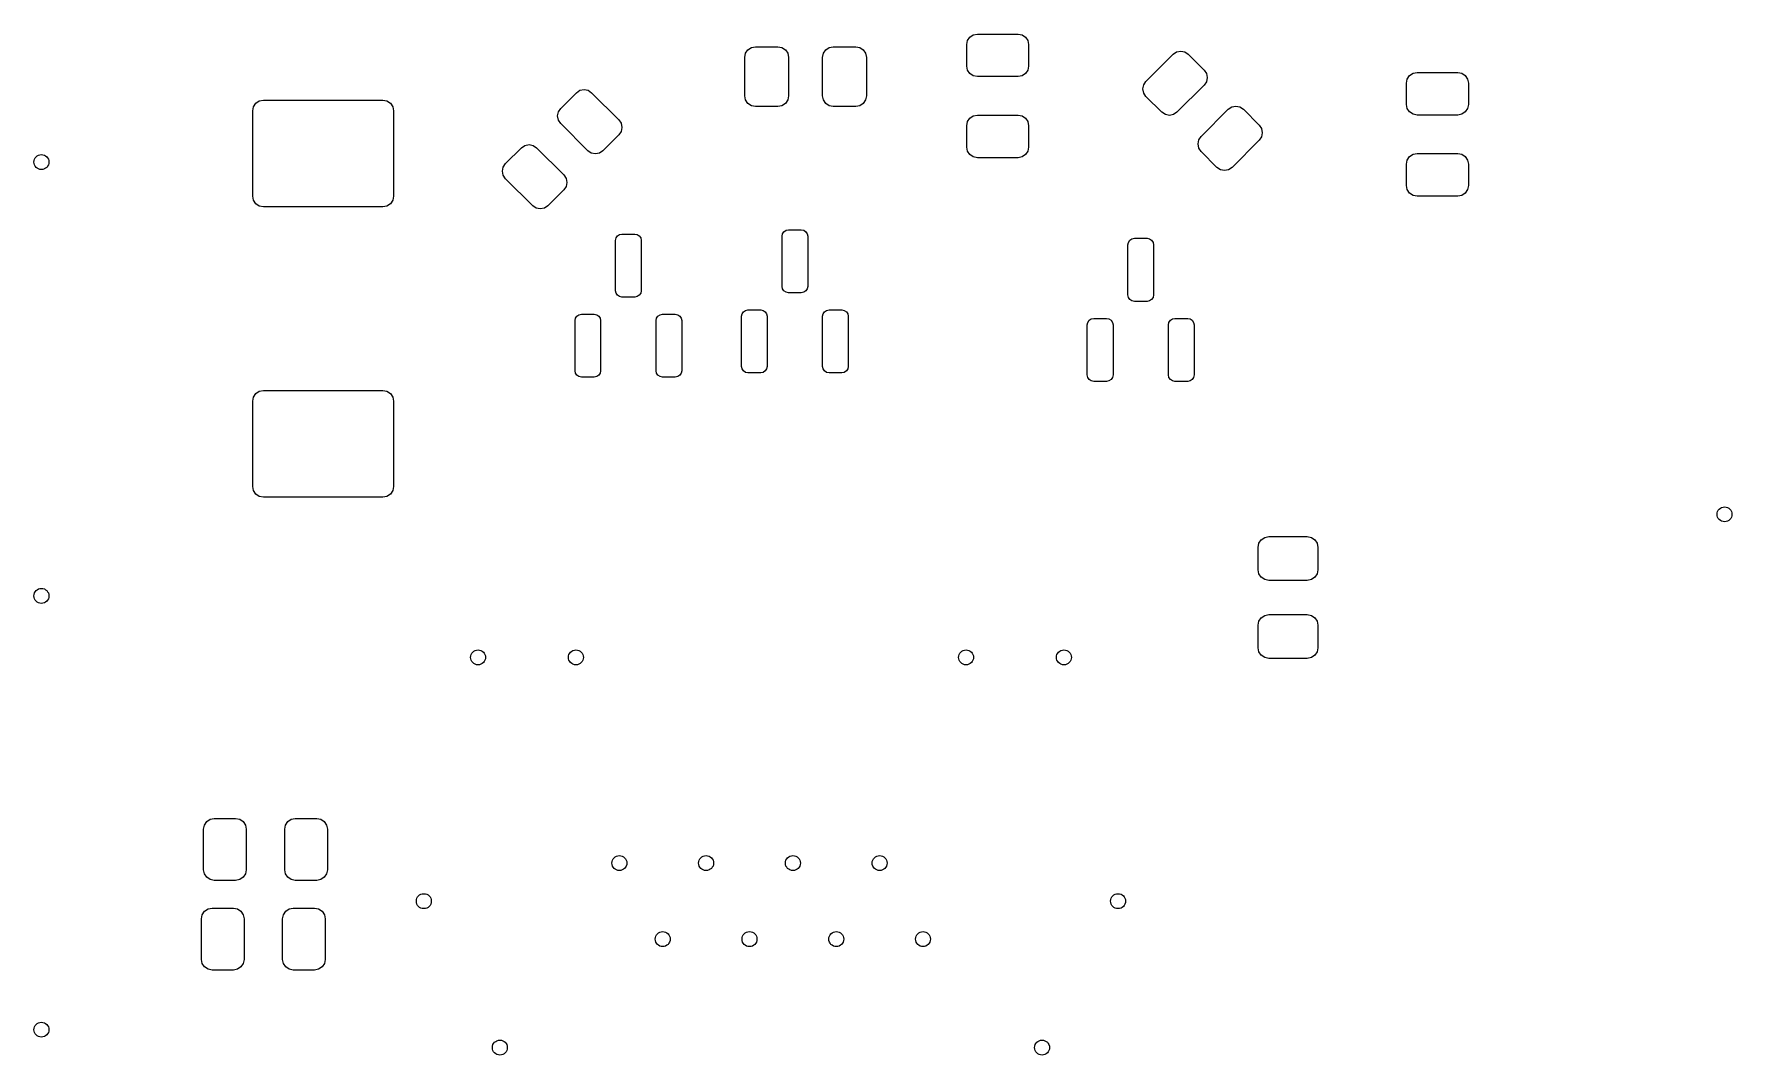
# Model space of a CAD drawing. Header units: inches. Extents: x -1.62 to 1.64, y 0.03 to 4.61.
# Drawn here: x 0.076 to 1.642, y 0.212 to 1.154 of the extents above; entities that cross this region are included whole.
import ezdxf

# ---------------------------------------------------------------- set-up
doc = ezdxf.new("R2010")
doc.units = ezdxf.units.IN
doc.header["$MEASUREMENT"] = 0
doc.layers.add('BLACK', color=250, linetype='CONTINUOUS')

msp = doc.modelspace()

# ---------------------------------------------------------------- linework, layer by layer
at = {"layer": 'BLACK', "linetype": 'CONTINUOUS'}
for p, q in [((0.936, 1.1437), (0.9368, 1.1475)), ((0.936, 1.124), (0.936, 1.1437)), ((0.9368, 1.1475), (0.9389, 1.1507)), ((0.9389, 1.1507), (0.9421, 1.1528)), ((0.9421, 1.1528), (0.9459, 1.1535)), ((0.9459, 1.1535), (0.9833, 1.1535)), ((0.9833, 1.1535), (0.987, 1.1528)), ((0.987, 1.1528), (0.9902, 1.1507)), ((0.9902, 1.1507), (0.9924, 1.1475)), ((0.9924, 1.1475), (0.9931, 1.1437)), ((0.9931, 1.1437), (0.9931, 1.124)), ((0.7313, 1.1319), (0.732, 1.1357)), ((0.7313, 1.0965), (0.7313, 1.1319)), ((0.732, 1.1357), (0.7342, 1.1388)), ((0.7342, 1.1388), (0.7374, 1.141)), ((0.7374, 1.141), (0.7411, 1.1417)), ((0.7411, 1.1417), (0.7618, 1.1417)), ((0.7618, 1.1417), (0.7656, 1.141)), ((0.7656, 1.141), (0.7688, 1.1388)), ((0.7688, 1.1388), (0.7709, 1.1357)), ((0.7709, 1.1357), (0.7717, 1.1319)), ((0.7717, 1.1319), (0.7717, 1.0965)), ((0.8031, 1.1319), (0.8039, 1.1357)), ((0.8031, 1.0965), (0.8031, 1.1319)), ((0.8039, 1.1357), (0.806, 1.1388)), ((0.806, 1.1388), (0.8092, 1.141)), ((0.8092, 1.141), (0.813, 1.1417)), ((0.813, 1.1417), (0.8337, 1.1417)), ((0.8337, 1.1417), (0.8374, 1.141)), ((0.8374, 1.141), (0.8406, 1.1388)), ((0.8406, 1.1388), (0.8428, 1.1357)), ((0.8428, 1.1357), (0.8435, 1.1319)), ((0.8435, 1.1319), (0.8435, 1.0965)), ((1.1013, 1.1098), (1.1264, 1.1349)), ((1.1264, 1.1349), (1.1296, 1.137)), ((1.1296, 1.137), (1.1334, 1.1378)), ((1.1334, 1.1378), (1.1371, 1.137)), ((1.1371, 1.137), (1.1403, 1.1349)), ((1.1403, 1.1349), (1.1549, 1.1203)), ((0.9368, 1.1202), (0.936, 1.124)), ((0.9389, 1.1171), (0.9368, 1.1202)), ((0.9421, 1.1149), (0.9389, 1.1171)), ((0.9459, 1.1142), (0.9421, 1.1149)), ((0.9833, 1.1142), (0.9459, 1.1142)), ((0.987, 1.1149), (0.9833, 1.1142)), ((0.9902, 1.1171), (0.987, 1.1149)), ((0.9924, 1.1202), (0.9902, 1.1171)), ((0.9931, 1.124), (0.9924, 1.1202)), ((1.1549, 1.1203), (1.1571, 1.1171)), ((1.1571, 1.1171), (1.1578, 1.1133)), ((1.1578, 1.1133), (1.1571, 1.1095)), ((1.3415, 1.1083), (1.3423, 1.112)), ((1.3423, 1.112), (1.3444, 1.1152)), ((1.3444, 1.1152), (1.3476, 1.1174)), ((1.3476, 1.1174), (1.3514, 1.1181)), ((1.3514, 1.1181), (1.3888, 1.1181)), ((1.3888, 1.1181), (1.3925, 1.1174)), ((1.3925, 1.1174), (1.3957, 1.1152)), ((1.3957, 1.1152), (1.3979, 1.112)), ((1.3979, 1.112), (1.3986, 1.1083)), ((0.5616, 1.0848), (0.5762, 1.0994)), ((0.5762, 1.0994), (0.5794, 1.1016)), ((0.5794, 1.1016), (0.5832, 1.1023)), ((0.5832, 1.1023), (0.5869, 1.1016)), ((0.5869, 1.1016), (0.5901, 1.0994)), ((0.5901, 1.0994), (0.6152, 1.0744)), ((0.732, 1.0927), (0.7313, 1.0965)), ((0.7717, 1.0965), (0.7709, 1.0927)), ((0.8039, 1.0927), (0.8031, 1.0965)), ((0.8435, 1.0965), (0.8428, 1.0927)), ((1.0985, 1.1029), (1.0992, 1.1066)), ((1.0992, 1.0991), (1.0985, 1.1029)), ((1.0992, 1.1066), (1.1013, 1.1098)), ((1.1013, 1.0959), (1.0992, 1.0991)), ((1.1549, 1.1063), (1.1299, 1.0813)), ((1.1571, 1.1095), (1.1549, 1.1063)), ((1.3415, 1.0886), (1.3415, 1.1083)), ((1.3986, 1.1083), (1.3986, 1.0886)), ((0.2776, 1.0827), (0.2783, 1.0864)), ((0.2776, 1.0039), (0.2776, 1.0827)), ((0.2783, 1.0864), (0.2804, 1.0896)), ((0.2804, 1.0896), (0.2836, 1.0918)), ((0.2836, 1.0918), (0.2874, 1.0925)), ((0.2874, 1.0925), (0.3976, 1.0925)), ((0.3976, 1.0925), (0.4014, 1.0918)), ((0.4014, 1.0918), (0.4046, 1.0896)), ((0.4046, 1.0896), (0.4067, 1.0864)), ((0.4067, 1.0864), (0.4075, 1.0827)), ((0.4075, 1.0827), (0.4075, 1.0039)), ((0.5587, 1.0779), (0.5595, 1.0816)), ((0.5595, 1.0816), (0.5616, 1.0848)), ((0.7342, 1.0895), (0.732, 1.0927)), ((0.7374, 1.0874), (0.7342, 1.0895)), ((0.7411, 1.0866), (0.7374, 1.0874)), ((0.7618, 1.0866), (0.7411, 1.0866)), ((0.7656, 1.0874), (0.7618, 1.0866)), ((0.7688, 1.0895), (0.7656, 1.0874)), ((0.7709, 1.0927), (0.7688, 1.0895)), ((0.806, 1.0895), (0.8039, 1.0927)), ((0.8092, 1.0874), (0.806, 1.0895)), ((0.813, 1.0866), (0.8092, 1.0874)), ((0.8337, 1.0866), (0.813, 1.0866)), ((0.8374, 1.0874), (0.8337, 1.0866)), ((0.8406, 1.0895), (0.8374, 1.0874)), ((0.8428, 1.0927), (0.8406, 1.0895)), ((1.116, 1.0813), (1.1013, 1.0959)), ((1.1192, 1.0792), (1.116, 1.0813)), ((1.1299, 1.0813), (1.1267, 1.0792)), ((1.1522, 1.059), (1.1772, 1.0841)), ((1.1772, 1.0841), (1.1804, 1.0862)), ((1.1804, 1.0862), (1.1842, 1.087)), ((1.1842, 1.087), (1.1879, 1.0862)), ((1.1879, 1.0862), (1.1911, 1.0841)), ((1.1911, 1.0841), (1.2057, 1.0695)), ((1.3423, 1.0848), (1.3415, 1.0886)), ((1.3444, 1.0816), (1.3423, 1.0848)), ((1.3476, 1.0795), (1.3444, 1.0816)), ((1.3957, 1.0816), (1.3925, 1.0795)), ((1.3979, 1.0848), (1.3957, 1.0816)), ((1.3986, 1.0886), (1.3979, 1.0848)), ((0.5595, 1.0741), (0.5587, 1.0779)), ((0.5616, 1.0709), (0.5595, 1.0741)), ((0.5867, 1.0459), (0.5616, 1.0709)), ((0.6152, 1.0744), (0.6173, 1.0712)), ((0.6173, 1.0712), (0.6181, 1.0674)), ((0.6181, 1.0674), (0.6173, 1.0637)), ((0.936, 1.0689), (0.9368, 1.0727)), ((0.936, 1.0492), (0.936, 1.0689)), ((0.9368, 1.0727), (0.9389, 1.0759)), ((0.9389, 1.0759), (0.9421, 1.078)), ((0.9421, 1.078), (0.9459, 1.0787)), ((0.9459, 1.0787), (0.9833, 1.0787)), ((0.9833, 1.0787), (0.987, 1.078)), ((0.987, 1.078), (0.9902, 1.0759)), ((0.9902, 1.0759), (0.9924, 1.0727)), ((0.9924, 1.0727), (0.9931, 1.0689)), ((0.9931, 1.0689), (0.9931, 1.0492)), ((1.1229, 1.0784), (1.1192, 1.0792)), ((1.1267, 1.0792), (1.1229, 1.0784)), ((1.2057, 1.0695), (1.2079, 1.0663)), ((1.2079, 1.0663), (1.2086, 1.0625)), ((1.3514, 1.0787), (1.3476, 1.0795)), ((1.3888, 1.0787), (1.3514, 1.0787)), ((1.3925, 1.0795), (1.3888, 1.0787)), ((0.5254, 1.0486), (0.5286, 1.0508)), ((0.5286, 1.0508), (0.5324, 1.0515)), ((0.5324, 1.0515), (0.5361, 1.0508)), ((0.5361, 1.0508), (0.5393, 1.0486)), ((0.6152, 1.0605), (0.6006, 1.0459)), ((0.6173, 1.0637), (0.6152, 1.0605)), ((0.9368, 1.0454), (0.936, 1.0492)), ((0.9931, 1.0492), (0.9924, 1.0454)), ((1.1493, 1.0521), (1.15, 1.0558)), ((1.15, 1.0483), (1.1493, 1.0521)), ((1.15, 1.0558), (1.1522, 1.059)), ((1.2057, 1.0555), (1.1807, 1.0305)), ((1.2079, 1.0587), (1.2057, 1.0555)), ((1.2086, 1.0625), (1.2079, 1.0587)), ((0.5087, 1.0308), (0.5108, 1.034)), ((0.5108, 1.034), (0.5254, 1.0486)), ((0.5393, 1.0486), (0.5644, 1.0236)), ((0.5898, 1.0437), (0.5867, 1.0459)), ((0.5936, 1.043), (0.5898, 1.0437)), ((0.5974, 1.0437), (0.5936, 1.043)), ((0.6006, 1.0459), (0.5974, 1.0437)), ((0.9389, 1.0423), (0.9368, 1.0454)), ((0.9421, 1.0401), (0.9389, 1.0423)), ((0.9459, 1.0394), (0.9421, 1.0401)), ((0.9833, 1.0394), (0.9459, 1.0394)), ((0.987, 1.0401), (0.9833, 1.0394)), ((0.9902, 1.0423), (0.987, 1.0401)), ((0.9924, 1.0454), (0.9902, 1.0423)), ((1.1522, 1.0451), (1.15, 1.0483)), ((1.1668, 1.0305), (1.1522, 1.0451)), ((1.3415, 1.0335), (1.3423, 1.0372)), ((1.3415, 1.0138), (1.3415, 1.0335)), ((1.3423, 1.0372), (1.3444, 1.0404)), ((1.3444, 1.0404), (1.3476, 1.0426)), ((1.3476, 1.0426), (1.3514, 1.0433)), ((1.3514, 1.0433), (1.3888, 1.0433)), ((1.3888, 1.0433), (1.3925, 1.0426)), ((1.3925, 1.0426), (1.3957, 1.0404)), ((1.3957, 1.0404), (1.3979, 1.0372)), ((1.3979, 1.0372), (1.3986, 1.0335)), ((1.3986, 1.0335), (1.3986, 1.0138)), ((0.5079, 1.0271), (0.5087, 1.0308)), ((0.5087, 1.0233), (0.5079, 1.0271)), ((0.5108, 1.0201), (0.5087, 1.0233)), ((0.5358, 0.995), (0.5108, 1.0201)), ((0.5644, 1.0236), (0.5665, 1.0204)), ((0.5665, 1.0204), (0.5673, 1.0166)), ((1.17, 1.0283), (1.1668, 1.0305)), ((1.1737, 1.0276), (1.17, 1.0283)), ((1.1775, 1.0283), (1.1737, 1.0276)), ((1.1807, 1.0305), (1.1775, 1.0283)), ((0.2783, 1.0002), (0.2776, 1.0039)), ((0.4075, 1.0039), (0.4067, 1.0002)), ((0.5644, 1.0097), (0.5498, 0.995)), ((0.5665, 1.0129), (0.5644, 1.0097)), ((0.5673, 1.0166), (0.5665, 1.0129)), ((1.3423, 1.01), (1.3415, 1.0138)), ((1.3444, 1.0068), (1.3423, 1.01)), ((1.3476, 1.0047), (1.3444, 1.0068)), ((1.3514, 1.0039), (1.3476, 1.0047)), ((1.3888, 1.0039), (1.3514, 1.0039)), ((1.3925, 1.0047), (1.3888, 1.0039)), ((1.3957, 1.0068), (1.3925, 1.0047)), ((1.3979, 1.01), (1.3957, 1.0068)), ((1.3986, 1.0138), (1.3979, 1.01)), ((0.2804, 0.997), (0.2783, 1.0002)), ((0.2836, 0.9948), (0.2804, 0.997)), ((0.2874, 0.9941), (0.2836, 0.9948)), ((0.3976, 0.9941), (0.2874, 0.9941)), ((0.4014, 0.9948), (0.3976, 0.9941)), ((0.4046, 0.997), (0.4014, 0.9948)), ((0.4067, 1.0002), (0.4046, 0.997)), ((0.539, 0.9929), (0.5358, 0.995)), ((0.5428, 0.9922), (0.539, 0.9929)), ((0.5466, 0.9929), (0.5428, 0.9922)), ((0.5498, 0.995), (0.5466, 0.9929)), ((0.7662, 0.9693), (0.7675, 0.9712)), ((0.7675, 0.9712), (0.7694, 0.9725)), ((0.7694, 0.9725), (0.7717, 0.9729)), ((0.7717, 0.9729), (0.7835, 0.9729)), ((0.7835, 0.9729), (0.7857, 0.9725)), ((0.7857, 0.9725), (0.7876, 0.9712)), ((0.7876, 0.9712), (0.7889, 0.9693)), ((0.6122, 0.9631), (0.6127, 0.9654)), ((0.6122, 0.9168), (0.6122, 0.9631)), ((0.6127, 0.9654), (0.6139, 0.9673)), ((0.6139, 0.9673), (0.6159, 0.9685)), ((0.6159, 0.9685), (0.6181, 0.969)), ((0.6181, 0.969), (0.6299, 0.969)), ((0.6299, 0.969), (0.6322, 0.9685)), ((0.6322, 0.9685), (0.6341, 0.9673)), ((0.6341, 0.9673), (0.6354, 0.9654)), ((0.6354, 0.9654), (0.6358, 0.9631)), ((0.6358, 0.9631), (0.6358, 0.9168)), ((0.7657, 0.967), (0.7662, 0.9693)), ((0.7657, 0.9208), (0.7657, 0.967)), ((0.7889, 0.9693), (0.7894, 0.967)), ((0.7894, 0.967), (0.7894, 0.9208)), ((1.0846, 0.9592), (1.0851, 0.9614)), ((1.0846, 0.9129), (1.0846, 0.9592)), ((1.0851, 0.9614), (1.0864, 0.9633)), ((1.0864, 0.9633), (1.0883, 0.9646)), ((1.0883, 0.9646), (1.0906, 0.9651)), ((1.0906, 0.9651), (1.1024, 0.9651)), ((1.1024, 0.9651), (1.1046, 0.9646)), ((1.1046, 0.9646), (1.1065, 0.9633)), ((1.1065, 0.9633), (1.1078, 0.9614)), ((1.1078, 0.9614), (1.1083, 0.9592)), ((1.1083, 0.9592), (1.1083, 0.9129)), ((0.6127, 0.9146), (0.6122, 0.9168)), ((0.6139, 0.9127), (0.6127, 0.9146)), ((0.6159, 0.9114), (0.6139, 0.9127)), ((0.6181, 0.9109), (0.6159, 0.9114)), ((0.6299, 0.9109), (0.6181, 0.9109)), ((0.6322, 0.9114), (0.6299, 0.9109)), ((0.6341, 0.9127), (0.6322, 0.9114)), ((0.6354, 0.9146), (0.6341, 0.9127)), ((0.6358, 0.9168), (0.6354, 0.9146)), ((0.7662, 0.9185), (0.7657, 0.9208)), ((0.7675, 0.9166), (0.7662, 0.9185)), ((0.7694, 0.9153), (0.7675, 0.9166)), ((0.7717, 0.9149), (0.7694, 0.9153)), ((0.7835, 0.9149), (0.7717, 0.9149)), ((0.7857, 0.9153), (0.7835, 0.9149)), ((0.7876, 0.9166), (0.7857, 0.9153)), ((0.7889, 0.9185), (0.7876, 0.9166)), ((0.7894, 0.9208), (0.7889, 0.9185)), ((1.0851, 0.9106), (1.0846, 0.9129)), ((1.0864, 0.9087), (1.0851, 0.9106)), ((1.0883, 0.9074), (1.0864, 0.9087)), ((1.1065, 0.9087), (1.1046, 0.9074)), ((1.1078, 0.9106), (1.1065, 0.9087)), ((1.1083, 0.9129), (1.1078, 0.9106)), ((0.5753, 0.8915), (0.5765, 0.8934)), ((0.5765, 0.8934), (0.5784, 0.8947)), ((0.5784, 0.8947), (0.5807, 0.8952)), ((0.5807, 0.8952), (0.5925, 0.8952)), ((0.5925, 0.8952), (0.5948, 0.8947)), ((0.5948, 0.8947), (0.5967, 0.8934)), ((0.5967, 0.8934), (0.598, 0.8915)), ((0.6501, 0.8915), (0.6513, 0.8934)), ((0.6513, 0.8934), (0.6533, 0.8947)), ((0.6533, 0.8947), (0.6555, 0.8952)), ((0.6555, 0.8952), (0.6673, 0.8952)), ((0.6673, 0.8952), (0.6696, 0.8947)), ((0.6696, 0.8947), (0.6715, 0.8934)), ((0.6715, 0.8934), (0.6728, 0.8915)), ((0.7283, 0.8932), (0.7288, 0.8955)), ((0.7283, 0.8469), (0.7283, 0.8932)), ((0.7288, 0.8955), (0.7301, 0.8974)), ((0.7301, 0.8974), (0.732, 0.8987)), ((0.732, 0.8987), (0.7343, 0.8991)), ((0.7343, 0.8991), (0.7461, 0.8991)), ((0.7461, 0.8991), (0.7483, 0.8987)), ((0.7483, 0.8987), (0.7502, 0.8974)), ((0.7502, 0.8974), (0.7515, 0.8955)), ((0.7515, 0.8955), (0.752, 0.8932)), ((0.752, 0.8932), (0.752, 0.8469)), ((0.8031, 0.8932), (0.8036, 0.8955)), ((0.8031, 0.8469), (0.8031, 0.8932)), ((0.8036, 0.8955), (0.8049, 0.8974)), ((0.8049, 0.8974), (0.8068, 0.8987)), ((0.8068, 0.8987), (0.8091, 0.8991)), ((0.8091, 0.8991), (0.8209, 0.8991)), ((0.8209, 0.8991), (0.8231, 0.8987)), ((0.8231, 0.8987), (0.825, 0.8974)), ((0.825, 0.8974), (0.8263, 0.8955)), ((0.8263, 0.8955), (0.8268, 0.8932)), ((0.8268, 0.8932), (0.8268, 0.8469)), ((1.0906, 0.907), (1.0883, 0.9074)), ((1.1024, 0.907), (1.0906, 0.907)), ((1.1046, 0.9074), (1.1024, 0.907)), ((0.5748, 0.8893), (0.5753, 0.8915)), ((0.5748, 0.843), (0.5748, 0.8893)), ((0.598, 0.8915), (0.5984, 0.8893)), ((0.5984, 0.8893), (0.5984, 0.843)), ((0.6496, 0.8893), (0.6501, 0.8915)), ((0.6496, 0.843), (0.6496, 0.8893)), ((0.6728, 0.8915), (0.6732, 0.8893)), ((0.6732, 0.8893), (0.6732, 0.843)), ((1.0472, 0.8853), (1.0477, 0.8876)), ((1.0472, 0.8391), (1.0472, 0.8853)), ((1.0477, 0.8876), (1.049, 0.8895)), ((1.049, 0.8895), (1.0509, 0.8908)), ((1.0509, 0.8908), (1.0531, 0.8912)), ((1.0531, 0.8912), (1.065, 0.8912)), ((1.065, 0.8912), (1.0672, 0.8908)), ((1.0672, 0.8908), (1.0691, 0.8895)), ((1.0691, 0.8895), (1.0704, 0.8876)), ((1.0704, 0.8876), (1.0709, 0.8853)), ((1.0709, 0.8853), (1.0709, 0.8391)), ((1.122, 0.8853), (1.1225, 0.8876)), ((1.122, 0.8391), (1.122, 0.8853)), ((1.1225, 0.8876), (1.1238, 0.8895)), ((1.1238, 0.8895), (1.1257, 0.8908)), ((1.1257, 0.8908), (1.128, 0.8912)), ((1.128, 0.8912), (1.1398, 0.8912)), ((1.1398, 0.8912), (1.142, 0.8908)), ((1.142, 0.8908), (1.1439, 0.8895)), ((1.1439, 0.8895), (1.1452, 0.8876)), ((1.1452, 0.8876), (1.1457, 0.8853)), ((1.1457, 0.8853), (1.1457, 0.8391)), ((0.7288, 0.8447), (0.7283, 0.8469)), ((0.752, 0.8469), (0.7515, 0.8447)), ((0.8036, 0.8447), (0.8031, 0.8469)), ((0.8268, 0.8469), (0.8263, 0.8447)), ((0.5753, 0.8408), (0.5748, 0.843)), ((0.5765, 0.8388), (0.5753, 0.8408)), ((0.5784, 0.8376), (0.5765, 0.8388)), ((0.5807, 0.8371), (0.5784, 0.8376)), ((0.5925, 0.8371), (0.5807, 0.8371)), ((0.5948, 0.8376), (0.5925, 0.8371)), ((0.5967, 0.8388), (0.5948, 0.8376)), ((0.598, 0.8408), (0.5967, 0.8388)), ((0.5984, 0.843), (0.598, 0.8408)), ((0.6501, 0.8408), (0.6496, 0.843)), ((0.6513, 0.8388), (0.6501, 0.8408)), ((0.6533, 0.8376), (0.6513, 0.8388)), ((0.6555, 0.8371), (0.6533, 0.8376)), ((0.6673, 0.8371), (0.6555, 0.8371)), ((0.6696, 0.8376), (0.6673, 0.8371)), ((0.6715, 0.8388), (0.6696, 0.8376)), ((0.6728, 0.8408), (0.6715, 0.8388)), ((0.6732, 0.843), (0.6728, 0.8408)), ((0.7301, 0.8428), (0.7288, 0.8447)), ((0.732, 0.8415), (0.7301, 0.8428)), ((0.7343, 0.841), (0.732, 0.8415)), ((0.7461, 0.841), (0.7343, 0.841)), ((0.7483, 0.8415), (0.7461, 0.841)), ((0.7502, 0.8428), (0.7483, 0.8415)), ((0.7515, 0.8447), (0.7502, 0.8428)), ((0.8049, 0.8428), (0.8036, 0.8447)), ((0.8068, 0.8415), (0.8049, 0.8428)), ((0.8091, 0.841), (0.8068, 0.8415)), ((0.8209, 0.841), (0.8091, 0.841)), ((0.8231, 0.8415), (0.8209, 0.841)), ((0.825, 0.8428), (0.8231, 0.8415)), ((0.8263, 0.8447), (0.825, 0.8428)), ((1.0477, 0.8368), (1.0472, 0.8391)), ((1.049, 0.8349), (1.0477, 0.8368)), ((1.0509, 0.8336), (1.049, 0.8349)), ((1.0531, 0.8332), (1.0509, 0.8336)), ((1.065, 0.8332), (1.0531, 0.8332)), ((1.0672, 0.8336), (1.065, 0.8332)), ((1.0691, 0.8349), (1.0672, 0.8336)), ((1.0704, 0.8368), (1.0691, 0.8349)), ((1.0709, 0.8391), (1.0704, 0.8368)), ((1.1225, 0.8368), (1.122, 0.8391)), ((1.1238, 0.8349), (1.1225, 0.8368)), ((1.1257, 0.8336), (1.1238, 0.8349)), ((1.128, 0.8332), (1.1257, 0.8336)), ((1.1398, 0.8332), (1.128, 0.8332)), ((1.142, 0.8336), (1.1398, 0.8332)), ((1.1439, 0.8349), (1.142, 0.8336)), ((1.1452, 0.8368), (1.1439, 0.8349)), ((1.1457, 0.8391), (1.1452, 0.8368)), ((0.2776, 0.815), (0.2783, 0.8187)), ((0.2776, 0.7362), (0.2776, 0.815)), ((0.2783, 0.8187), (0.2804, 0.8219)), ((0.2804, 0.8219), (0.2836, 0.8241)), ((0.2836, 0.8241), (0.2874, 0.8248)), ((0.2874, 0.8248), (0.3976, 0.8248)), ((0.3976, 0.8248), (0.4014, 0.8241)), ((0.4014, 0.8241), (0.4046, 0.8219)), ((0.4046, 0.8219), (0.4067, 0.8187)), ((0.4067, 0.8187), (0.4075, 0.815)), ((0.4075, 0.815), (0.4075, 0.7362)), ((0.2783, 0.7325), (0.2776, 0.7362)), ((0.4075, 0.7362), (0.4067, 0.7325)), ((0.2804, 0.7293), (0.2783, 0.7325)), ((0.2836, 0.7271), (0.2804, 0.7293)), ((0.2874, 0.7264), (0.2836, 0.7271)), ((0.3976, 0.7264), (0.2874, 0.7264)), ((0.4014, 0.7271), (0.3976, 0.7264)), ((0.4046, 0.7293), (0.4014, 0.7271)), ((0.4067, 0.7325), (0.4046, 0.7293)), ((1.2076, 0.6871), (1.2108, 0.6892)), ((1.2108, 0.6892), (1.2146, 0.69)), ((1.2146, 0.69), (1.25, 0.69)), ((1.25, 0.69), (1.2538, 0.6892)), ((1.2538, 0.6892), (1.257, 0.6871)), ((1.2047, 0.6801), (1.2055, 0.6839)), ((1.2047, 0.6594), (1.2047, 0.6801)), ((1.2055, 0.6839), (1.2076, 0.6871)), ((1.257, 0.6871), (1.2591, 0.6839)), ((1.2591, 0.6839), (1.2598, 0.6801)), ((1.2598, 0.6801), (1.2598, 0.6594)), ((1.2055, 0.6557), (1.2047, 0.6594)), ((1.2598, 0.6594), (1.2591, 0.6557)), ((1.2076, 0.6525), (1.2055, 0.6557)), ((1.2108, 0.6504), (1.2076, 0.6525)), ((1.2146, 0.6496), (1.2108, 0.6504)), ((1.25, 0.6496), (1.2146, 0.6496)), ((1.2538, 0.6504), (1.25, 0.6496)), ((1.257, 0.6525), (1.2538, 0.6504)), ((1.2591, 0.6557), (1.257, 0.6525)), ((1.2047, 0.6083), (1.2055, 0.612)), ((1.2055, 0.612), (1.2076, 0.6152)), ((1.2076, 0.6152), (1.2108, 0.6174)), ((1.2108, 0.6174), (1.2146, 0.6181)), ((1.2146, 0.6181), (1.25, 0.6181)), ((1.25, 0.6181), (1.2538, 0.6174)), ((1.2538, 0.6174), (1.257, 0.6152)), ((1.257, 0.6152), (1.2591, 0.612)), ((1.2591, 0.612), (1.2598, 0.6083)), ((1.2047, 0.5876), (1.2047, 0.6083)), ((1.2598, 0.6083), (1.2598, 0.5876)), ((1.2055, 0.5838), (1.2047, 0.5876)), ((1.2076, 0.5806), (1.2055, 0.5838)), ((1.2108, 0.5785), (1.2076, 0.5806)), ((1.257, 0.5806), (1.2538, 0.5785)), ((1.2591, 0.5838), (1.257, 0.5806)), ((1.2598, 0.5876), (1.2591, 0.5838)), ((1.2146, 0.5778), (1.2108, 0.5785)), ((1.25, 0.5778), (1.2146, 0.5778)), ((1.2538, 0.5785), (1.25, 0.5778)), ((0.2323, 0.4203), (0.233, 0.424)), ((0.233, 0.424), (0.2352, 0.4272)), ((0.2352, 0.4272), (0.2384, 0.4294)), ((0.2384, 0.4294), (0.2421, 0.4301)), ((0.2421, 0.4301), (0.2618, 0.4301)), ((0.2618, 0.4301), (0.2656, 0.4294)), ((0.2656, 0.4294), (0.2688, 0.4272)), ((0.2688, 0.4272), (0.2709, 0.424)), ((0.2709, 0.424), (0.2717, 0.4203)), ((0.3071, 0.4203), (0.3078, 0.424)), ((0.3078, 0.424), (0.31, 0.4272)), ((0.31, 0.4272), (0.3132, 0.4294)), ((0.3132, 0.4294), (0.3169, 0.4301)), ((0.3169, 0.4301), (0.3366, 0.4301)), ((0.3366, 0.4301), (0.3404, 0.4294)), ((0.3404, 0.4294), (0.3436, 0.4272)), ((0.3436, 0.4272), (0.3457, 0.424)), ((0.3457, 0.424), (0.3465, 0.4203)), ((0.2323, 0.3829), (0.2323, 0.4203)), ((0.2717, 0.4203), (0.2717, 0.3829)), ((0.3071, 0.3829), (0.3071, 0.4203)), ((0.3465, 0.4203), (0.3465, 0.3829)), ((0.233, 0.3791), (0.2323, 0.3829)), ((0.2352, 0.3759), (0.233, 0.3791)), ((0.2384, 0.3738), (0.2352, 0.3759)), ((0.2688, 0.3759), (0.2656, 0.3738)), ((0.2709, 0.3791), (0.2688, 0.3759)), ((0.2717, 0.3829), (0.2709, 0.3791)), ((0.3078, 0.3791), (0.3071, 0.3829)), ((0.31, 0.3759), (0.3078, 0.3791)), ((0.3132, 0.3738), (0.31, 0.3759)), ((0.3436, 0.3759), (0.3404, 0.3738)), ((0.3457, 0.3791), (0.3436, 0.3759)), ((0.3465, 0.3829), (0.3457, 0.3791)), ((0.2421, 0.373), (0.2384, 0.3738)), ((0.2618, 0.373), (0.2421, 0.373)), ((0.2656, 0.3738), (0.2618, 0.373)), ((0.3169, 0.373), (0.3132, 0.3738)), ((0.3366, 0.373), (0.3169, 0.373)), ((0.3404, 0.3738), (0.3366, 0.373)), ((0.2311, 0.3414), (0.2332, 0.3446)), ((0.2332, 0.3446), (0.2364, 0.3467)), ((0.2364, 0.3467), (0.2402, 0.3474)), ((0.2402, 0.3474), (0.2598, 0.3474)), ((0.2598, 0.3474), (0.2636, 0.3467)), ((0.2636, 0.3467), (0.2668, 0.3446)), ((0.2668, 0.3446), (0.2689, 0.3414)), ((0.3059, 0.3414), (0.308, 0.3446)), ((0.308, 0.3446), (0.3112, 0.3467)), ((0.3112, 0.3467), (0.315, 0.3474)), ((0.315, 0.3474), (0.3346, 0.3474)), ((0.3346, 0.3474), (0.3384, 0.3467)), ((0.3384, 0.3467), (0.3416, 0.3446)), ((0.3416, 0.3446), (0.3437, 0.3414)), ((0.2303, 0.3376), (0.2311, 0.3414)), ((0.2303, 0.3002), (0.2303, 0.3376)), ((0.2689, 0.3414), (0.2697, 0.3376)), ((0.2697, 0.3376), (0.2697, 0.3002)), ((0.3051, 0.3376), (0.3059, 0.3414)), ((0.3051, 0.3002), (0.3051, 0.3376)), ((0.3437, 0.3414), (0.3445, 0.3376)), ((0.3445, 0.3376), (0.3445, 0.3002)), ((0.2311, 0.2964), (0.2303, 0.3002)), ((0.2697, 0.3002), (0.2689, 0.2964)), ((0.3059, 0.2964), (0.3051, 0.3002)), ((0.3445, 0.3002), (0.3437, 0.2964)), ((0.2332, 0.2932), (0.2311, 0.2964)), ((0.2364, 0.2911), (0.2332, 0.2932)), ((0.2402, 0.2904), (0.2364, 0.2911)), ((0.2598, 0.2904), (0.2402, 0.2904)), ((0.2636, 0.2911), (0.2598, 0.2904)), ((0.2668, 0.2932), (0.2636, 0.2911)), ((0.2689, 0.2964), (0.2668, 0.2932)), ((0.308, 0.2932), (0.3059, 0.2964)), ((0.3112, 0.2911), (0.308, 0.2932)), ((0.315, 0.2904), (0.3112, 0.2911)), ((0.3346, 0.2904), (0.315, 0.2904)), ((0.3384, 0.2911), (0.3346, 0.2904)), ((0.3416, 0.2932), (0.3384, 0.2911)), ((0.3437, 0.2964), (0.3416, 0.2932))]:
    msp.add_line(p, q, dxfattribs=at)
at = {"layer": 'BLACK'}
for centre in [(0.0828, 1.0354), (1.6348, 0.7106), (0.0828, 0.6354), (0.4854, 0.5787), (0.5756, 0.5787), (0.9354, 0.5787), (1.0256, 0.5787), (0.6157, 0.389), (0.6957, 0.389), (0.7757, 0.389), (0.8557, 0.389), (0.4354, 0.3539), (1.0756, 0.3539), (0.6557, 0.3189), (0.7357, 0.3189), (0.8157, 0.3189), (0.8957, 0.3189), (0.0828, 0.2354), (0.5055, 0.2189), (1.0055, 0.2189)]:
    msp.add_circle(centre, 0.00689, dxfattribs=at)

doc.saveas('drawing.dxf')
